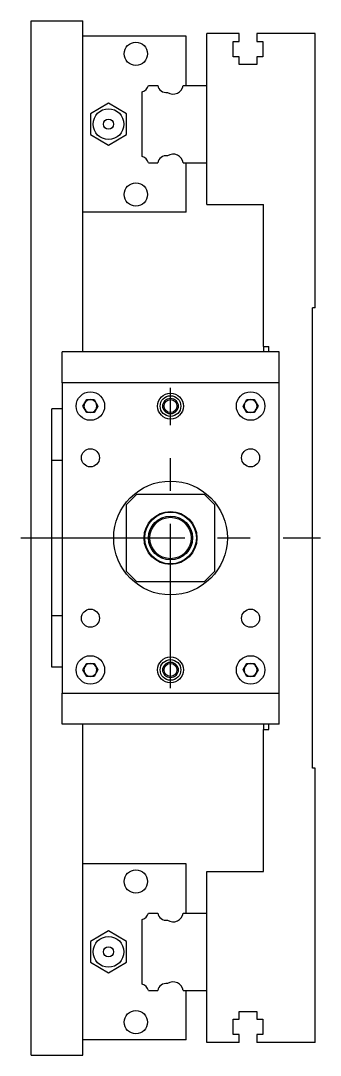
# Model space of a CAD drawing. Extents: x -10 to 780, y -250 to 102.
# Drawn here: x 721.5 to 779.5, y -100 to 100 of the extents above; entities that cross this region are included whole.
import ezdxf

# ---------------------------------------------------------------- set-up
doc = ezdxf.new("R2010")
doc.units = 0
doc.linetypes.add('CENTER', pattern=[50.8, 31.75, -6.35, 6.35, -6.35])
doc.layers.get('0').update_dxf_attribs({"linetype": 'CONTINUOUS'})
doc.layers.add('CENTER', color=1, linetype='CENTER')

msp = doc.modelspace()

# ---------------------------------------------------------------- linework, layer by layer
at = {"color": 7, "linetype": 'CONTINUOUS'}
for p, q in [((723.53, -100), (723.53, 100)), ((723.53, 100), (733.53, 100)), ((733.53, 36), (733.53, 100)), ((753.53, 97), (733.53, 97)), ((753.53, 87.5), (753.53, 97)), ((757.53, 87.5), (757.53, 97.5)), ((763.83, 97.5), (757.53, 97.5)), ((763.83, 96), (763.83, 97.5)), ((767.23, 97.5), (767.23, 96)), ((778.53, 97.5), (767.23, 97.5)), ((778.53, 44.5), (778.53, 97.5)), ((762.68, 96), (763.83, 96)), ((762.68, 93), (762.68, 96)), ((767.23, 96), (768.38, 96)), ((768.38, 96), (768.38, 93)), ((763.83, 93), (762.68, 93)), ((763.83, 91.5), (763.83, 93)), ((767.23, 93), (767.23, 91.5)), ((768.38, 93), (767.23, 93)), ((767.23, 91.5), (763.83, 91.5)), ((745.03, 73.752272), (745.03, 86.247728)), ((746.282272, 87.5), (748.05668, 87.5)), ((753.007372, 87.5), (757.53, 87.5)), ((757.53, 72.5), (757.53, 87.5)), ((757.53, 72.5), (757.53, 87.5)), ((738.52996, 84.041452), (735.02996, 82.020726)), ((742.029959, 82.020726), (738.52996, 84.041452)), ((735.02996, 82.020726), (735.029959, 77.979274)), ((742.029959, 77.979274), (742.029959, 82.020726)), ((735.029959, 77.979274), (738.52996, 75.958548)), ((738.52996, 75.958548), (742.029959, 77.979274)), ((746.282272, 72.5), (748.05668, 72.5)), ((753.007372, 72.5), (757.53, 72.5)), ((753.53, 63), (753.53, 72.5)), ((757.53, 64.5), (757.53, 72.5)), ((757.53, 64.5), (768.53, 64.5)), ((768.53, 37), (768.53, 64.5)), ((753.53, 63), (733.53, 63)), ((778.53, 44.5), (778.03, 44.5)), ((778.03, -44.5), (778.03, 44.5)), ((771.53, 36), (729.53, 36)), ((729.53, 30), (729.53, 36)), ((768.53, 37), (769.53, 37)), ((768.53, 37), (768.53, 36)), ((769.53, 36), (769.53, 37)), ((771.53, 30), (771.53, 36)), ((729.53, 30), (729.53, -30)), ((771.53, 30), (729.53, 30)), ((771.53, -30), (771.53, 30)), ((733.586624, 25.5), (734.308312, 26.75)), ((734.308312, 26.75), (735.751688, 26.75)), ((735.751688, 26.75), (736.473376, 25.5)), ((764.586624, 25.5), (765.308312, 26.75)), ((765.308312, 26.75), (766.751688, 26.75)), ((766.751688, 26.75), (767.473376, 25.5)), ((729.53, 25), (727.53, 25)), ((727.53, -25), (727.53, 25)), ((734.308312, 24.25), (733.586624, 25.5)), ((735.751688, 24.25), (734.308312, 24.25)), ((736.473376, 25.5), (735.751688, 24.25)), ((765.308312, 24.25), (764.586624, 25.5)), ((766.751688, 24.25), (765.308312, 24.25)), ((767.473376, 25.5), (766.751688, 24.25)), ((729.53, 15), (727.53, 15)), ((744.03, 8.5), (742.03, 6.5)), ((744.03, 8.5), (757.03, 8.5)), ((759.03, 6.5), (757.03, 8.5)), ((742.03, -6.5), (742.03, 6.5)), ((759.03, 6.5), (759.03, -6.5)), ((742.03, -6.5), (744.03, -8.5)), ((757.03, -8.5), (759.03, -6.5)), ((757.03, -8.5), (744.03, -8.5)), ((727.53, -15), (729.53, -15)), ((729.53, -25), (727.53, -25)), ((733.586624, -25.5), (734.308312, -24.25)), ((734.308312, -26.75), (733.586624, -25.5)), ((734.308312, -24.25), (735.751688, -24.25)), ((735.751688, -24.25), (736.473376, -25.5)), ((736.473376, -25.5), (735.751688, -26.75)), ((764.586624, -25.5), (765.308312, -24.25)), ((765.308312, -26.75), (764.586624, -25.5)), ((765.308312, -24.25), (766.751688, -24.25)), ((766.751688, -24.25), (767.473376, -25.5)), ((767.473376, -25.5), (766.751688, -26.75)), ((735.751688, -26.75), (734.308312, -26.75)), ((748.53, -26.999994), (748.53, -27.001024)), ((766.751688, -26.75), (765.308312, -26.75)), ((729.53, -30), (771.53, -30)), ((729.53, -36), (729.53, -30)), ((771.53, -36), (771.53, -30)), ((771.53, -36), (729.53, -36)), ((733.53, -100), (733.53, -36)), ((768.53, -36), (768.53, -37)), ((768.53, -64.5), (768.53, -37)), ((768.53, -37), (769.53, -37)), ((769.53, -37), (769.53, -36)), ((778.53, -44.5), (778.03, -44.5)), ((778.53, -97.5), (778.53, -44.5)), ((753.53, -63), (733.53, -63)), ((753.53, -72.5), (753.53, -63)), ((757.53, -72.5), (757.53, -64.5)), ((757.53, -64.5), (768.53, -64.5)), ((745.03, -86.247728), (745.03, -73.752272)), ((746.282272, -72.5), (748.05668, -72.5)), ((753.007372, -72.5), (757.53, -72.5)), ((757.53, -87.5), (757.53, -72.5)), ((757.53, -87.5), (757.53, -72.5)), ((738.52996, -75.958548), (735.02996, -77.979274)), ((742.029959, -77.979274), (738.52996, -75.958548)), ((735.02996, -77.979274), (735.029959, -82.020726)), ((742.029959, -82.020726), (742.029959, -77.979274)), ((735.029959, -82.020726), (738.52996, -84.041452)), ((738.52996, -84.041452), (742.029959, -82.020726)), ((746.282272, -87.5), (748.05668, -87.5)), ((753.007372, -87.5), (757.53, -87.5)), ((753.53, -97), (753.53, -87.5)), ((757.53, -97.5), (757.53, -87.5)), ((763.83, -91.5), (767.23, -91.5)), ((763.83, -93), (763.83, -91.5)), ((767.23, -91.5), (767.23, -93)), ((762.68, -93), (763.83, -93)), ((762.68, -96), (762.68, -93)), ((767.23, -93), (768.38, -93)), ((768.38, -93), (768.38, -96)), ((753.53, -97), (733.53, -97)), ((763.83, -97.5), (757.53, -97.5)), ((763.83, -96), (762.68, -96)), ((763.83, -97.5), (763.83, -96)), ((767.23, -96), (767.23, -97.5)), ((768.38, -96), (767.23, -96)), ((778.53, -97.5), (767.23, -97.5)), ((723.53, -100), (733.53, -100))]:
    msp.add_line(p, q, dxfattribs=at)
for centre, radius in [((743.829959, 93.6), 2.25), ((738.52996, 80), 2.97), ((738.52996, 80), 0.97), ((743.829959, 66.4), 2.25), ((735.03, 25.5), 2.75), ((750.53, 25.5), 2.5), ((766.03, 25.5), 2.75), ((750.53, 25.5), 2), ((750.53, 25.5), 1.25), ((735.03, 15.5), 1.75), ((766.03, 15.5), 1.75), ((750.53, 0), 11), ((750.53, 0), 5.125), ((750.53, 0), 5), ((750.53, 0), 4.25), ((750.53, 0), 4), ((735.03, -15.5), 1.75), ((766.03, -15.5), 1.75), ((735.03, -25.5), 2.75), ((750.53, -25.5), 2.5), ((750.53, -25.5), 2), ((766.03, -25.5), 2.75), ((750.53, -25.5), 1.25), ((743.829959, -66.4), 2.25), ((738.52996, -80), 2.97), ((738.52996, -80), 0.97), ((743.829959, -93.6), 2.25)]:
    msp.add_circle(centre, radius, dxfattribs=at)
at = {"color": 3, "linetype": 'CONTINUOUS'}
for centre in [(750.53, 25.5), (750.53, -25.5)]:
    msp.add_circle(centre, 1.5, dxfattribs=at)
at = {"color": 7, "linetype": 'CONTINUOUS'}
for centre, radius, start, end in [((744.63, 87.9), 1.7, 283.608961, 346.391039), ((749.73, 87.8), 1.7, 190.164249, 277.540197), ((751.03, 87.8), 2, 237.42103, 351.373073), ((751.03, 72.2), 2, 8.626927, 122.57897), ((744.63, 72.1), 1.7, 13.608961, 76.391039), ((749.73, 72.2), 1.7, 82.459803, 169.835751), ((735.03, 25.5), 1.25, 150, 180), ((735.03, 25.5), 1.25, 90, 150), ((735.03, 25.5), 1.25, 30, 90), ((735.03, 25.5), 1.25, 330, 30), ((766.03, 25.5), 1.25, 150, 180), ((766.03, 25.5), 1.25, 90, 150), ((766.03, 25.5), 1.25, 30, 90), ((766.03, 25.5), 1.25, 330, 30), ((735.03, 25.5), 1.25, 180, 210), ((735.03, 25.5), 1.25, 210, 270), ((735.03, 25.5), 1.25, 270, 330), ((766.03, 25.5), 1.25, 180, 210), ((766.03, 25.5), 1.25, 210, 270), ((766.03, 25.5), 1.25, 270, 330), ((735.03, -25.5), 1.25, 150, 180), ((735.03, -25.5), 1.25, 180, 210), ((735.03, -25.5), 1.25, 90, 150), ((735.03, -25.5), 1.25, 30, 90), ((735.03, -25.5), 1.25, 330, 30), ((766.03, -25.5), 1.25, 150, 180), ((766.03, -25.5), 1.25, 180, 210), ((766.03, -25.5), 1.25, 90, 150), ((766.03, -25.5), 1.25, 30, 90), ((766.03, -25.5), 1.25, 330, 30), ((735.03, -25.5), 1.25, 210, 270), ((735.03, -25.5), 1.25, 270, 330), ((766.03, -25.5), 1.25, 210, 270), ((766.03, -25.5), 1.25, 270, 330), ((744.63, -72.1), 1.7, 283.608961, 346.391039), ((749.73, -72.2), 1.7, 190.164249, 277.540197), ((751.03, -72.2), 2, 237.42103, 351.373073), ((751.03, -87.8), 2, 8.626927, 122.57897), ((744.63, -87.9), 1.7, 13.608961, 76.391039), ((749.73, -87.8), 1.7, 82.459803, 169.835751)]:
    msp.add_arc(centre, radius, start, end, dxfattribs=at)
at = {"layer": 'CENTER', "color": 1, "linetype": 'CENTER'}
for p, q in [((750.53, -29), (750.53, 29)), ((721.53, 0), (779.53, 0))]:
    msp.add_line(p, q, dxfattribs=at)

doc.saveas('drawing.dxf')
